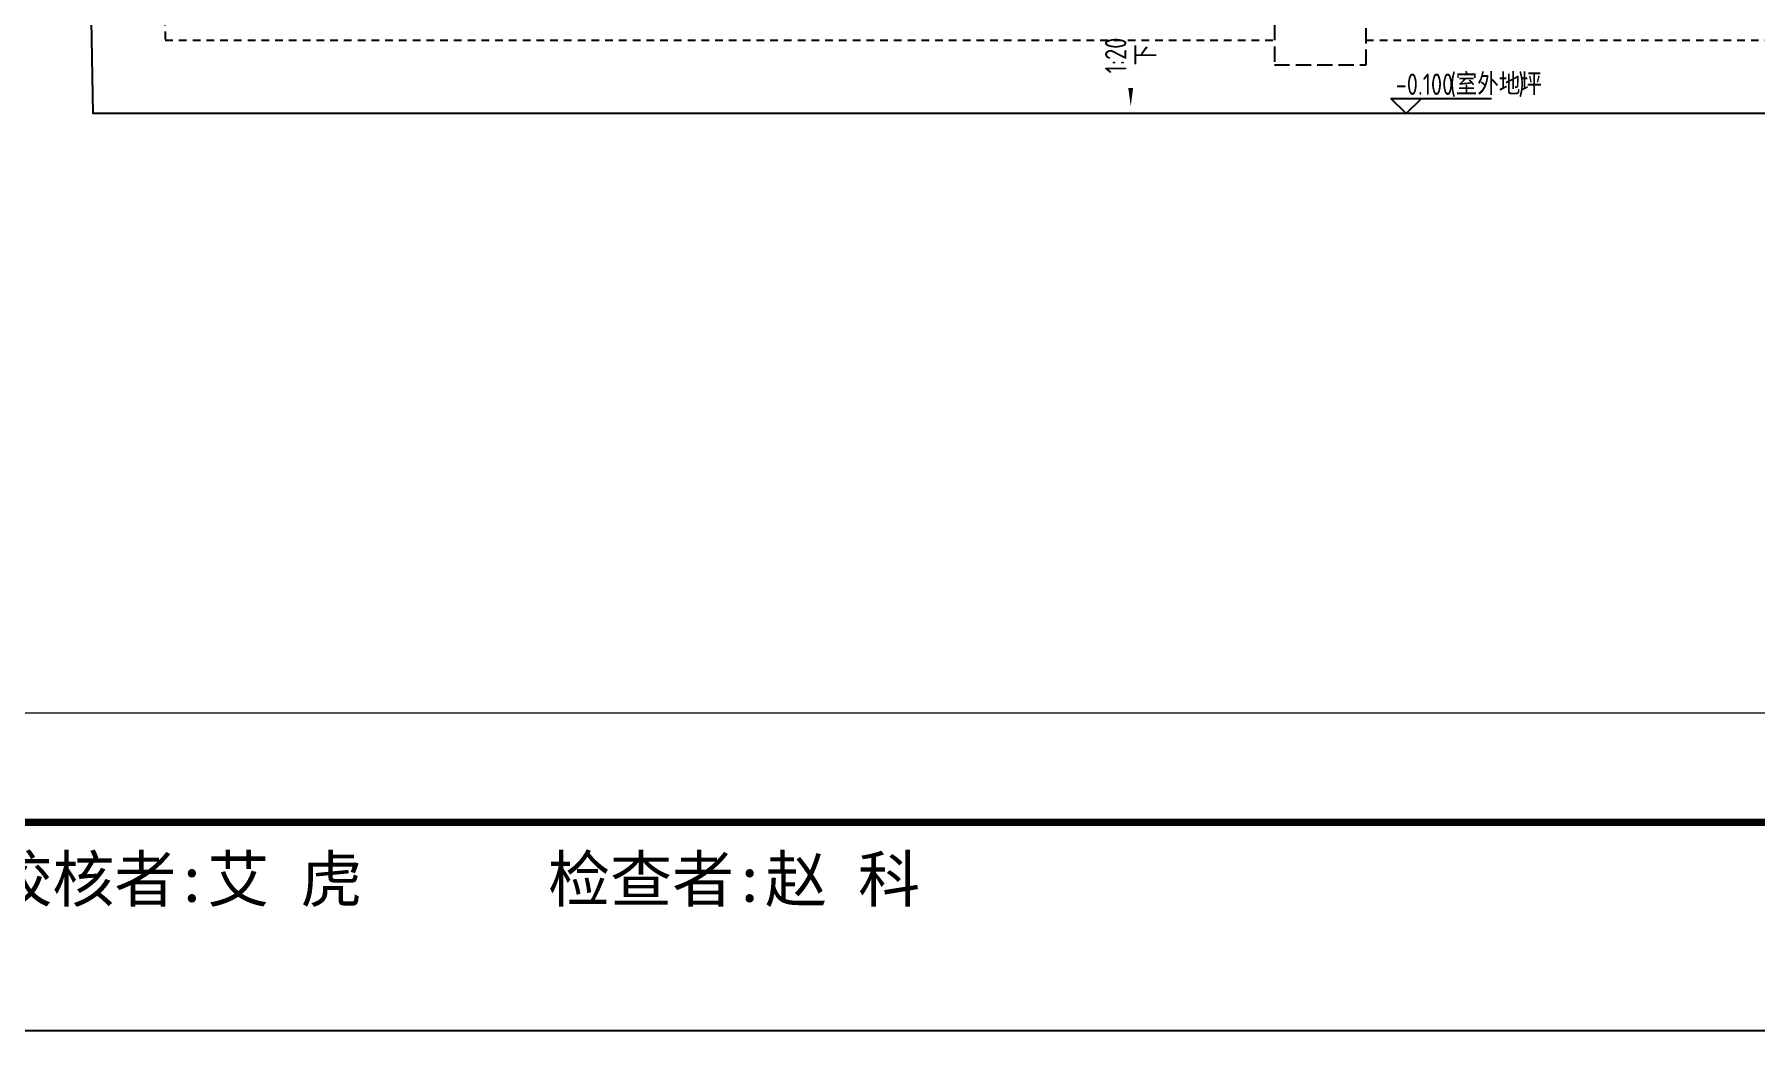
# Model space of a CAD drawing. Extents: x 512858 to 514372, y -232486 to -231710.
# Drawn here: x 513174.14 to 513202.3, y -231795.02 to -231778.71 of the extents above; entities that cross this region are included whole.
import ezdxf

# ---------------------------------------------------------------- set-up
doc = ezdxf.new("R2010")
doc.units = 0
doc.header["$LTSCALE"] = 1000
doc.linetypes.add('CACHE2', pattern=[0.1875, 0.125, -0.0625])
doc.linetypes.add('DASH', pattern=[0.35, 0.25, -0.1])
doc.layers.get('0').update_dxf_attribs({"color": 252})
for name, color, linetype in [('A-ANNO-100-DIM-E', 253, 'Continuous'), ('A-ANNO-100-SYMB', 253, 'Continuous'), ('A-STAIR', 252, 'Continuous'), ('A-散水-建筑', 253, 'CACHE2'), ('看线', 253, 'Continuous')]:
    doc.layers.add(name, color=color, linetype=linetype)
doc.layers.add('图廓', color=252, linetype='Continuous', lineweight=9)
doc.layers.add('打印图框', color=252, linetype='Continuous', plot=False)
doc.styles.add('TYDG_02', font='TSSDENG.shx', dxfattribs={"width": 0.8, "bigfont": 'hztxt.shx'})
doc.styles.add('宋体', font='simsun.ttc', dxfattribs={"width": 0.7, "height": 10})

# ---------------------------------------------------------------- blocks, each defined once
blk = doc.blocks.new('1新77A$C3B0876DE')
at = {"layer": '看线', "linetype": 'DASH', "elevation": 0}
blk.add_lwpolyline([(-46350, -300), (-46350, -1300), (-44850, -1300), (-44850, -300)], dxfattribs=at)
blk = doc.blocks.new('1新174ss')
at = {"layer": 'A-散水-建筑'}
for points in [[(-164205, -1004728), (-164106, -1010271), (-145957, -1010271)], [(-144457, -1010271), (-126907, -1010271)]]:
    blk.add_lwpolyline(points, dxfattribs=at)

msp = doc.modelspace()

# ---------------------------------------------------------------- linework, layer by layer
at = {"layer": 'A-ANNO-100-DIM-E', "color": 252}
for p, q in [((513196.585, -231780.011), (513196.335, -231779.761)), ((513196.335, -231779.761), (513197.985, -231779.761)), ((513196.585, -231780.011), (513196.835, -231779.761))]:
    msp.add_line(p, q, dxfattribs=at)
at = {"layer": 'A-ANNO-100-SYMB', "color": 252}
msp.add_lwpolyline([(513192.079, -231778.302, 0, 0, 0), (513192.079, -231779.891, 0, 0.08, 0), (513192.079, -231779.591, 0, 0, 0)], format="xyseb", dxfattribs=at)
at = {"layer": 'A-STAIR', "color": 252}
msp.add_lwpolyline([(513239.379, -231778.011), (513239.379, -231780.011), (513175.101, -231780.011), (513174.545, -231748.943), (513176.544, -231748.907)], dxfattribs=at)
at = {"layer": '图廓', "color": 0, "const_width": 0.119}
msp.add_lwpolyline([(513172.002, -231715.096), (513276.802, -231715.096), (513276.802, -231791.613), (513172.002, -231791.613)], close=True, dxfattribs=at)
at = {"layer": '图廓', "color": 0}
msp.add_lwpolyline([(513173.788, -231716.883), (513275.016, -231716.883), (513275.016, -231789.827), (513173.788, -231789.827)], close=True, dxfattribs=at)
at = {"layer": '打印图框', "color": 6, "ltscale": 0.5}
msp.add_lwpolyline([(513167.72, -231795.025), (513281.028, -231795.025), (513281.028, -231710.051), (513167.72, -231710.051)], close=True, dxfattribs=at)

# ---------------------------------------------------------------- block references
at = {"color": 252, "xscale": 0.001, "yscale": 0.001, "zscale": 0.001}
for name, p in [('1新77A$C3B0876DE', (513240.779, -231777.911)), ('1新174ss', (513340.386, -230768.54))]:
    msp.add_blockref(name, p, dxfattribs=at)

# ---------------------------------------------------------------- texts
at = {"layer": 'A-ANNO-100-DIM-E', "color": 252, "style": 'TYDG_02', "width": 0.8}
for s, p in [('(', (513197.302, -231779.705)), (')', (513198.422, -231779.705)), ('-0.100', (513196.414, -231779.705))]:
    msp.add_text(s, height=0.35, dxfattribs=at).set_placement(p)
at = {"layer": 'A-ANNO-100-DIM-E', "color": 252, "style": 'TYDG_02'}
msp.add_text('室外地坪', height=0.3526, dxfattribs=at).set_placement((513197.396, -231779.705))
at = {"layer": 'A-ANNO-100-SYMB', "color": 252, "style": 'TYDG_02', "width": 0.8}
msp.add_text('1:20', height=0.35, rotation=89.9986, dxfattribs=at).set_placement((513192.009, -231779.353))
at = {"layer": 'A-ANNO-100-SYMB', "color": 252, "style": 'TYDG_02'}
msp.add_text('下', height=0.353, rotation=89.9986, dxfattribs=at).set_placement((513192.499, -231779.225))
at = {"layer": '图廓', "color": 0, "style": '宋体'}
msp.add_text(' 校核者:艾 虎      检查者:赵 科', height=0.74432, dxfattribs=at).set_placement((513172.911, -231792.917))

doc.saveas('drawing.dxf')
